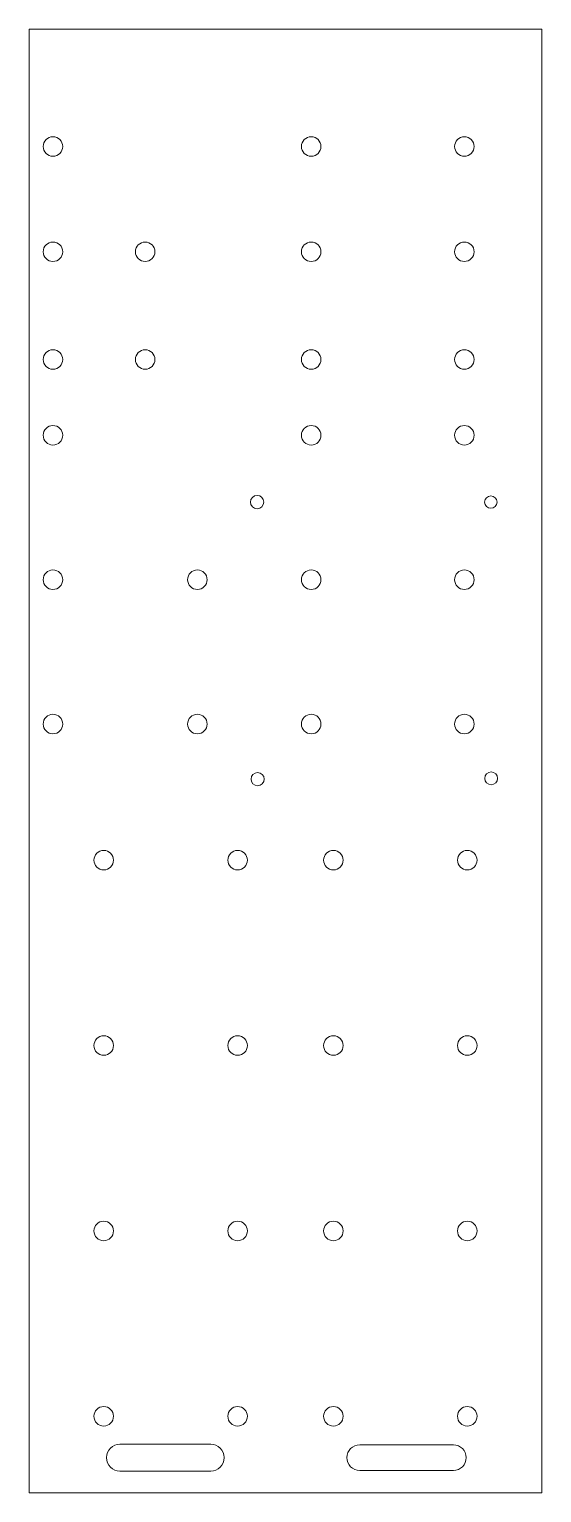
# Model space of a CAD drawing. Header units: millimetres. Extents: x -52 to 52, y 0 to 300.
import ezdxf

# ---------------------------------------------------------------- set-up
doc = ezdxf.new("R2010")
doc.units = ezdxf.units.MM

msp = doc.modelspace()

# ---------------------------------------------------------------- linework, layer by layer
at = {"color": 7, "linetype": 'Continuous', "lineweight": 15}
for p, q in [((52.5, 300), (-52.5, 300)), ((-52.5, 300), (-52.5, 0)), ((52.5, 300), (52.5, 0)), ((-15.32, 9.94), (-33.92, 9.94)), ((34.4, 9.82), (15.2, 9.82)), ((-33.92, 4.43), (-15.32, 4.43)), ((15.2, 4.55), (34.4, 4.55)), ((52.5, 0), (-52.5, 0))]:
    msp.add_line(p, q, dxfattribs=at)
for centre, radius in [((-47.65, 275.97), 2), ((5.27, 275.97), 2), ((36.65, 275.97), 2), ((-47.65, 254.39), 2), ((-28.75, 254.39), 2), ((5.27, 254.39), 2), ((36.65, 254.39), 2), ((-47.65, 232.31), 2), ((-28.75, 232.31), 2), ((5.27, 232.31), 2), ((36.65, 232.31), 2), ((-47.65, 216.77), 2), ((5.27, 216.77), 2), ((36.65, 216.77), 2), ((-5.82, 203.08), 1.37), ((42.07, 203.08), 1.27), ((-47.65, 187.17), 2), ((-18.05, 187.17), 2), ((5.27, 187.17), 2), ((36.65, 187.17), 2), ((-47.65, 157.57), 2), ((-18.05, 157.57), 2), ((5.27, 157.57), 2), ((36.65, 157.57), 2), ((-5.71, 146.29), 1.35), ((42.14, 146.44), 1.31), ((-37.25, 129.67), 2), ((-9.82, 129.67), 2), ((9.82, 129.67), 2), ((37.25, 129.67), 2), ((-37.25, 91.67), 2), ((-9.82, 91.67), 2), ((9.82, 91.67), 2), ((37.25, 91.67), 2), ((-37.25, 53.67), 2), ((-9.82, 53.67), 2), ((9.82, 53.67), 2), ((37.25, 53.67), 2), ((-37.25, 15.67), 2), ((-9.82, 15.67), 2), ((9.82, 15.67), 2), ((37.25, 15.67), 2)]:
    msp.add_circle(centre, radius, dxfattribs=at)
for centre, radius, start, end in [((-33.92, 7.19), 2.76, 90, 270), ((-15.32, 7.19), 2.76, 270, 90), ((15.2, 7.19), 2.63, 90, 270), ((34.4, 7.19), 2.63, 270, 90)]:
    msp.add_arc(centre, radius, start, end, dxfattribs=at)

doc.saveas('drawing.dxf')
